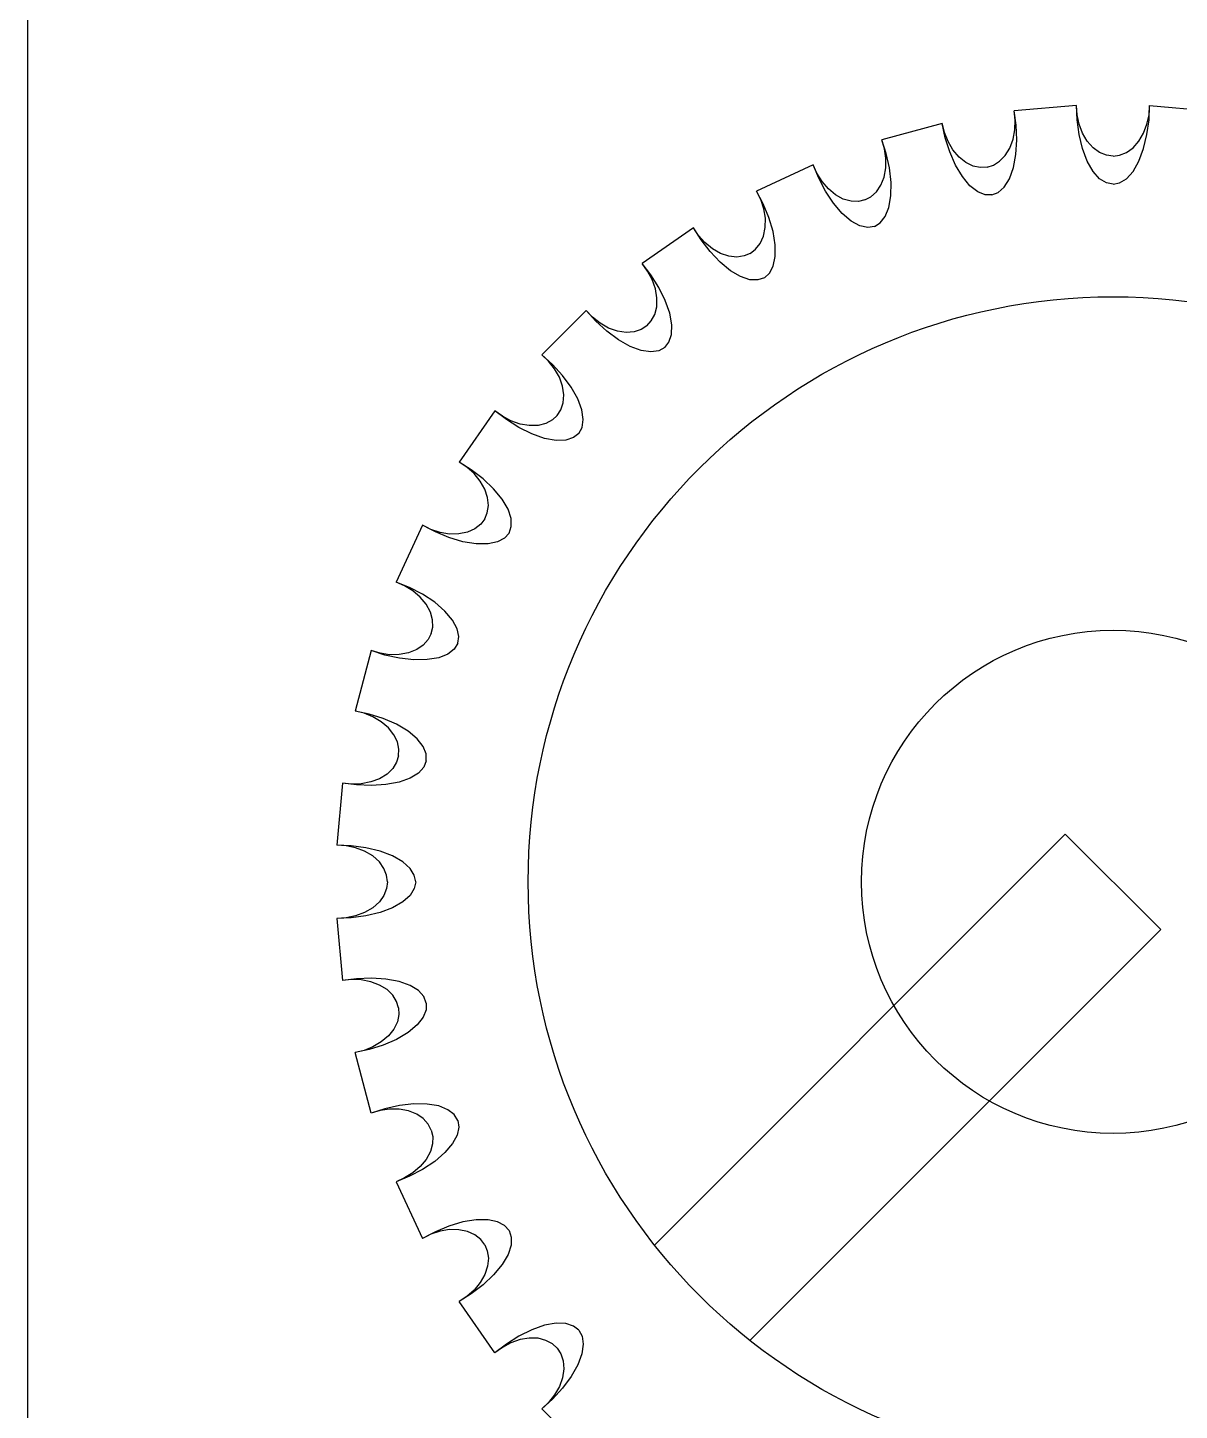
# Model space of a CAD drawing. Extents: x -1423 to 1501, y 0 to 128.
# Drawn here: x 0 to 10.24, y 82.3 to 94.59 of the extents above; entities that cross this region are included whole.
import ezdxf

# ---------------------------------------------------------------- set-up
doc = ezdxf.new("R2010")
doc.units = 0
doc.layers.add('DXF_662_VCA_PANEL_1_0_MOD1', color=7, linetype='CONTINUOUS')
doc.layers.add('LAYER1', color=7, linetype='CONTINUOUS')

msp = doc.modelspace()

# ---------------------------------------------------------------- linework, layer by layer
at = {"layer": 'DXF_662_VCA_PANEL_1_0_MOD1', "color": 18}
msp.add_line((0, 128.5), (0, 0), dxfattribs=at)
at = {"layer": 'LAYER1', "color": 18}
for p, q in [((9.325, 93.9), (8.772, 93.852)), ((9.325, 93.9), (8.772, 93.852)), ((9.325, 93.9), (8.772, 93.852)), ((9.325, 93.9), (8.772, 93.852)), ((9.975, 93.9), (10.528, 93.852)), ((9.975, 93.9), (10.528, 93.852)), ((9.975, 93.9), (10.528, 93.852)), ((9.975, 93.9), (10.528, 93.852)), ((8.132, 93.739), (7.595, 93.595)), ((8.132, 93.739), (7.595, 93.595)), ((8.132, 93.739), (7.595, 93.595)), ((8.132, 93.739), (7.595, 93.595)), ((6.985, 93.373), (6.481, 93.138)), ((6.985, 93.373), (6.481, 93.138)), ((6.985, 93.373), (6.481, 93.138)), ((6.985, 93.373), (6.481, 93.138)), ((5.919, 92.813), (5.464, 92.495)), ((5.919, 92.813), (5.464, 92.495)), ((5.919, 92.813), (5.464, 92.495)), ((5.919, 92.813), (5.464, 92.495)), ((4.966, 92.077), (4.573, 91.684)), ((4.966, 92.077), (4.573, 91.684)), ((4.966, 92.077), (4.573, 91.684)), ((4.966, 92.077), (4.573, 91.684)), ((4.155, 91.186), (3.837, 90.731)), ((4.155, 91.186), (3.837, 90.731)), ((4.155, 91.186), (3.837, 90.731)), ((4.155, 91.186), (3.837, 90.731)), ((3.512, 90.169), (3.277, 89.665)), ((3.512, 90.169), (3.277, 89.665)), ((3.512, 90.169), (3.277, 89.665)), ((3.512, 90.169), (3.277, 89.665)), ((3.055, 89.055), (2.911, 88.518)), ((3.055, 89.055), (2.911, 88.518)), ((3.055, 89.055), (2.911, 88.518)), ((3.055, 89.055), (2.911, 88.518)), ((2.798, 87.878), (2.75, 87.325)), ((2.798, 87.878), (2.75, 87.325)), ((2.798, 87.878), (2.75, 87.325)), ((2.798, 87.878), (2.75, 87.325)), ((9.226, 87.424), (5.573, 83.772)), ((9.226, 87.424), (5.573, 83.772)), ((9.226, 87.424), (10.074, 86.576)), ((9.226, 87.424), (10.074, 86.576)), ((2.75, 86.675), (2.798, 86.122)), ((2.75, 86.675), (2.798, 86.122)), ((2.75, 86.675), (2.798, 86.122)), ((2.75, 86.675), (2.798, 86.122)), ((10.074, 86.576), (6.422, 82.923)), ((10.074, 86.576), (6.422, 82.923)), ((3.055, 84.945), (2.911, 85.482)), ((3.055, 84.945), (2.911, 85.482)), ((3.055, 84.945), (2.911, 85.482)), ((3.055, 84.945), (2.911, 85.482)), ((3.277, 84.335), (3.512, 83.831)), ((3.277, 84.335), (3.512, 83.831)), ((3.277, 84.335), (3.512, 83.831)), ((3.277, 84.335), (3.512, 83.831)), ((4.155, 82.814), (3.837, 83.269)), ((4.155, 82.814), (3.837, 83.269)), ((4.155, 82.814), (3.837, 83.269)), ((4.155, 82.814), (3.837, 83.269)), ((4.966, 81.923), (4.573, 82.316)), ((4.966, 81.923), (4.573, 82.316)), ((4.966, 81.923), (4.573, 82.316)), ((4.966, 81.923), (4.573, 82.316))]:
    msp.add_line(p, q, dxfattribs=at)
for points in [[(9.65, 93.2, 0), (9.591, 93.212, 0), (9.53, 93.249, 0), (9.472, 93.314, 0), (9.42, 93.405, 0), (9.378, 93.517, 0), (9.348, 93.642, 0), (9.33, 93.773, 0), (9.325, 93.9, 0)], [(9.65, 93.45, 0), (9.591, 93.458, 0), (9.53, 93.482, 0), (9.472, 93.523, 0), (9.42, 93.582, 0), (9.378, 93.654, 0), (9.348, 93.734, 0), (9.33, 93.818, 0), (9.325, 93.9, 0)], [(9.65, 93.2, 0), (9.591, 93.212, 0), (9.53, 93.249, 0), (9.472, 93.314, 0), (9.42, 93.405, 0), (9.378, 93.517, 0), (9.348, 93.642, 0), (9.33, 93.773, 0), (9.325, 93.9, 0)], [(9.65, 93.45, 0), (9.591, 93.458, 0), (9.53, 93.482, 0), (9.472, 93.523, 0), (9.42, 93.582, 0), (9.378, 93.654, 0), (9.348, 93.734, 0), (9.33, 93.818, 0), (9.325, 93.9, 0)], [(9.65, 93.2, 0), (9.591, 93.212, 0), (9.53, 93.249, 0), (9.472, 93.314, 0), (9.42, 93.405, 0), (9.378, 93.517, 0), (9.348, 93.642, 0), (9.33, 93.773, 0), (9.325, 93.9, 0)], [(9.65, 93.45, 0), (9.591, 93.458, 0), (9.53, 93.482, 0), (9.472, 93.523, 0), (9.42, 93.582, 0), (9.378, 93.654, 0), (9.348, 93.734, 0), (9.33, 93.818, 0), (9.325, 93.9, 0)], [(9.65, 93.2, 0), (9.591, 93.212, 0), (9.53, 93.249, 0), (9.472, 93.314, 0), (9.42, 93.405, 0), (9.378, 93.517, 0), (9.348, 93.642, 0), (9.33, 93.773, 0), (9.325, 93.9, 0)], [(9.65, 93.45, 0), (9.591, 93.458, 0), (9.53, 93.482, 0), (9.472, 93.523, 0), (9.42, 93.582, 0), (9.378, 93.654, 0), (9.348, 93.734, 0), (9.33, 93.818, 0), (9.325, 93.9, 0)], [(9.65, 93.2, 0), (9.709, 93.212, 0), (9.77, 93.249, 0), (9.828, 93.314, 0), (9.88, 93.405, 0), (9.922, 93.517, 0), (9.952, 93.642, 0), (9.97, 93.773, 0), (9.975, 93.9, 0)], [(9.65, 93.45, 0), (9.709, 93.458, 0), (9.77, 93.482, 0), (9.828, 93.523, 0), (9.88, 93.582, 0), (9.922, 93.654, 0), (9.952, 93.734, 0), (9.97, 93.818, 0), (9.975, 93.9, 0)], [(9.65, 93.2, 0), (9.709, 93.212, 0), (9.77, 93.249, 0), (9.828, 93.314, 0), (9.88, 93.405, 0), (9.922, 93.517, 0), (9.952, 93.642, 0), (9.97, 93.773, 0), (9.975, 93.9, 0)], [(9.65, 93.45, 0), (9.709, 93.458, 0), (9.77, 93.482, 0), (9.828, 93.523, 0), (9.88, 93.582, 0), (9.922, 93.654, 0), (9.952, 93.734, 0), (9.97, 93.818, 0), (9.975, 93.9, 0)], [(9.65, 93.2, 0), (9.709, 93.212, 0), (9.77, 93.249, 0), (9.828, 93.314, 0), (9.88, 93.405, 0), (9.922, 93.517, 0), (9.952, 93.642, 0), (9.97, 93.773, 0), (9.975, 93.9, 0)], [(9.65, 93.45, 0), (9.709, 93.458, 0), (9.77, 93.482, 0), (9.828, 93.523, 0), (9.88, 93.582, 0), (9.922, 93.654, 0), (9.952, 93.734, 0), (9.97, 93.818, 0), (9.975, 93.9, 0)], [(9.65, 93.2, 0), (9.709, 93.212, 0), (9.77, 93.249, 0), (9.828, 93.314, 0), (9.88, 93.405, 0), (9.922, 93.517, 0), (9.952, 93.642, 0), (9.97, 93.773, 0), (9.975, 93.9, 0)], [(9.65, 93.45, 0), (9.709, 93.458, 0), (9.77, 93.482, 0), (9.828, 93.523, 0), (9.88, 93.582, 0), (9.922, 93.654, 0), (9.952, 93.734, 0), (9.97, 93.818, 0), (9.975, 93.9, 0)], [(8.53, 93.352, 0), (8.587, 93.37, 0), (8.642, 93.404, 0), (8.692, 93.455, 0), (8.733, 93.522, 0), (8.762, 93.6, 0), (8.778, 93.685, 0), (8.781, 93.77, 0), (8.772, 93.852, 0)], [(8.53, 93.352, 0), (8.587, 93.37, 0), (8.642, 93.404, 0), (8.692, 93.455, 0), (8.733, 93.522, 0), (8.762, 93.6, 0), (8.778, 93.685, 0), (8.781, 93.77, 0), (8.772, 93.852, 0)], [(8.53, 93.352, 0), (8.587, 93.37, 0), (8.642, 93.404, 0), (8.692, 93.455, 0), (8.733, 93.522, 0), (8.762, 93.6, 0), (8.778, 93.685, 0), (8.781, 93.77, 0), (8.772, 93.852, 0)], [(8.53, 93.352, 0), (8.587, 93.37, 0), (8.642, 93.404, 0), (8.692, 93.455, 0), (8.733, 93.522, 0), (8.762, 93.6, 0), (8.778, 93.685, 0), (8.781, 93.77, 0), (8.772, 93.852, 0)], [(8.573, 93.106, 0), (8.63, 93.128, 0), (8.683, 93.175, 0), (8.729, 93.249, 0), (8.764, 93.348, 0), (8.786, 93.465, 0), (8.794, 93.594, 0), (8.789, 93.725, 0), (8.772, 93.852, 0)], [(8.573, 93.106, 0), (8.63, 93.128, 0), (8.683, 93.175, 0), (8.729, 93.249, 0), (8.764, 93.348, 0), (8.786, 93.465, 0), (8.794, 93.594, 0), (8.789, 93.725, 0), (8.772, 93.852, 0)], [(8.573, 93.106, 0), (8.63, 93.128, 0), (8.683, 93.175, 0), (8.729, 93.249, 0), (8.764, 93.348, 0), (8.786, 93.465, 0), (8.794, 93.594, 0), (8.789, 93.725, 0), (8.772, 93.852, 0)], [(8.573, 93.106, 0), (8.63, 93.128, 0), (8.683, 93.175, 0), (8.729, 93.249, 0), (8.764, 93.348, 0), (8.786, 93.465, 0), (8.794, 93.594, 0), (8.789, 93.725, 0), (8.772, 93.852, 0)], [(8.573, 93.106, 0), (8.513, 93.107, 0), (8.447, 93.133, 0), (8.378, 93.187, 0), (8.311, 93.268, 0), (8.25, 93.371, 0), (8.199, 93.489, 0), (8.159, 93.614, 0), (8.132, 93.739, 0)], [(8.53, 93.352, 0), (8.47, 93.349, 0), (8.407, 93.362, 0), (8.342, 93.393, 0), (8.281, 93.442, 0), (8.227, 93.506, 0), (8.183, 93.58, 0), (8.151, 93.659, 0), (8.132, 93.739, 0)], [(8.573, 93.106, 0), (8.513, 93.107, 0), (8.447, 93.133, 0), (8.378, 93.187, 0), (8.311, 93.268, 0), (8.25, 93.371, 0), (8.199, 93.489, 0), (8.159, 93.614, 0), (8.132, 93.739, 0)], [(8.53, 93.352, 0), (8.47, 93.349, 0), (8.407, 93.362, 0), (8.342, 93.393, 0), (8.281, 93.442, 0), (8.227, 93.506, 0), (8.183, 93.58, 0), (8.151, 93.659, 0), (8.132, 93.739, 0)], [(8.573, 93.106, 0), (8.513, 93.107, 0), (8.447, 93.133, 0), (8.378, 93.187, 0), (8.311, 93.268, 0), (8.25, 93.371, 0), (8.199, 93.489, 0), (8.159, 93.614, 0), (8.132, 93.739, 0)], [(8.53, 93.352, 0), (8.47, 93.349, 0), (8.407, 93.362, 0), (8.342, 93.393, 0), (8.281, 93.442, 0), (8.227, 93.506, 0), (8.183, 93.58, 0), (8.151, 93.659, 0), (8.132, 93.739, 0)], [(8.573, 93.106, 0), (8.513, 93.107, 0), (8.447, 93.133, 0), (8.378, 93.187, 0), (8.311, 93.268, 0), (8.25, 93.371, 0), (8.199, 93.489, 0), (8.159, 93.614, 0), (8.132, 93.739, 0)], [(8.53, 93.352, 0), (8.47, 93.349, 0), (8.407, 93.362, 0), (8.342, 93.393, 0), (8.281, 93.442, 0), (8.227, 93.506, 0), (8.183, 93.58, 0), (8.151, 93.659, 0), (8.132, 93.739, 0)], [(7.444, 93.061, 0), (7.497, 93.088, 0), (7.546, 93.132, 0), (7.586, 93.191, 0), (7.615, 93.264, 0), (7.63, 93.346, 0), (7.631, 93.432, 0), (7.618, 93.516, 0), (7.595, 93.595, 0)], [(7.444, 93.061, 0), (7.497, 93.088, 0), (7.546, 93.132, 0), (7.586, 93.191, 0), (7.615, 93.264, 0), (7.63, 93.346, 0), (7.631, 93.432, 0), (7.618, 93.516, 0), (7.595, 93.595, 0)], [(7.444, 93.061, 0), (7.497, 93.088, 0), (7.546, 93.132, 0), (7.586, 93.191, 0), (7.615, 93.264, 0), (7.63, 93.346, 0), (7.631, 93.432, 0), (7.618, 93.516, 0), (7.595, 93.595, 0)], [(7.444, 93.061, 0), (7.497, 93.088, 0), (7.546, 93.132, 0), (7.586, 93.191, 0), (7.615, 93.264, 0), (7.63, 93.346, 0), (7.631, 93.432, 0), (7.618, 93.516, 0), (7.595, 93.595, 0)], [(7.529, 92.826, 0), (7.581, 92.857, 0), (7.625, 92.913, 0), (7.658, 92.994, 0), (7.675, 93.097, 0), (7.677, 93.217, 0), (7.662, 93.345, 0), (7.634, 93.474, 0), (7.595, 93.595, 0)], [(7.529, 92.826, 0), (7.581, 92.857, 0), (7.625, 92.913, 0), (7.658, 92.994, 0), (7.675, 93.097, 0), (7.677, 93.217, 0), (7.662, 93.345, 0), (7.634, 93.474, 0), (7.595, 93.595, 0)], [(7.529, 92.826, 0), (7.581, 92.857, 0), (7.625, 92.913, 0), (7.658, 92.994, 0), (7.675, 93.097, 0), (7.677, 93.217, 0), (7.662, 93.345, 0), (7.634, 93.474, 0), (7.595, 93.595, 0)], [(7.529, 92.826, 0), (7.581, 92.857, 0), (7.625, 92.913, 0), (7.658, 92.994, 0), (7.675, 93.097, 0), (7.677, 93.217, 0), (7.662, 93.345, 0), (7.634, 93.474, 0), (7.595, 93.595, 0)], [(7.529, 92.826, 0), (7.47, 92.817, 0), (7.4, 92.831, 0), (7.323, 92.873, 0), (7.243, 92.94, 0), (7.165, 93.031, 0), (7.094, 93.139, 0), (7.033, 93.255, 0), (6.985, 93.373, 0)], [(7.444, 93.061, 0), (7.386, 93.048, 0), (7.321, 93.05, 0), (7.252, 93.069, 0), (7.183, 93.106, 0), (7.119, 93.16, 0), (7.063, 93.225, 0), (7.018, 93.298, 0), (6.985, 93.373, 0)], [(7.529, 92.826, 0), (7.47, 92.817, 0), (7.4, 92.831, 0), (7.323, 92.873, 0), (7.243, 92.94, 0), (7.165, 93.031, 0), (7.094, 93.139, 0), (7.033, 93.255, 0), (6.985, 93.373, 0)], [(7.444, 93.061, 0), (7.386, 93.048, 0), (7.321, 93.05, 0), (7.252, 93.069, 0), (7.183, 93.106, 0), (7.119, 93.16, 0), (7.063, 93.225, 0), (7.018, 93.298, 0), (6.985, 93.373, 0)], [(7.529, 92.826, 0), (7.47, 92.817, 0), (7.4, 92.831, 0), (7.323, 92.873, 0), (7.243, 92.94, 0), (7.165, 93.031, 0), (7.094, 93.139, 0), (7.033, 93.255, 0), (6.985, 93.373, 0)], [(7.444, 93.061, 0), (7.386, 93.048, 0), (7.321, 93.05, 0), (7.252, 93.069, 0), (7.183, 93.106, 0), (7.119, 93.16, 0), (7.063, 93.225, 0), (7.018, 93.298, 0), (6.985, 93.373, 0)], [(7.529, 92.826, 0), (7.47, 92.817, 0), (7.4, 92.831, 0), (7.323, 92.873, 0), (7.243, 92.94, 0), (7.165, 93.031, 0), (7.094, 93.139, 0), (7.033, 93.255, 0), (6.985, 93.373, 0)], [(7.444, 93.061, 0), (7.386, 93.048, 0), (7.321, 93.05, 0), (7.252, 93.069, 0), (7.183, 93.106, 0), (7.119, 93.16, 0), (7.063, 93.225, 0), (7.018, 93.298, 0), (6.985, 93.373, 0)], [(6.425, 92.586, 0), (6.472, 92.622, 0), (6.513, 92.673, 0), (6.542, 92.738, 0), (6.558, 92.815, 0), (6.559, 92.898, 0), (6.544, 92.983, 0), (6.518, 93.064, 0), (6.481, 93.138, 0)], [(6.425, 92.586, 0), (6.472, 92.622, 0), (6.513, 92.673, 0), (6.542, 92.738, 0), (6.558, 92.815, 0), (6.559, 92.898, 0), (6.544, 92.983, 0), (6.518, 93.064, 0), (6.481, 93.138, 0)], [(6.425, 92.586, 0), (6.472, 92.622, 0), (6.513, 92.673, 0), (6.542, 92.738, 0), (6.558, 92.815, 0), (6.559, 92.898, 0), (6.544, 92.983, 0), (6.518, 93.064, 0), (6.481, 93.138, 0)], [(6.425, 92.586, 0), (6.472, 92.622, 0), (6.513, 92.673, 0), (6.542, 92.738, 0), (6.558, 92.815, 0), (6.559, 92.898, 0), (6.544, 92.983, 0), (6.518, 93.064, 0), (6.481, 93.138, 0)], [(6.55, 92.369, 0), (6.595, 92.409, 0), (6.629, 92.472, 0), (6.647, 92.557, 0), (6.646, 92.662, 0), (6.627, 92.78, 0), (6.59, 92.904, 0), (6.54, 93.025, 0), (6.481, 93.138, 0)], [(6.55, 92.369, 0), (6.595, 92.409, 0), (6.629, 92.472, 0), (6.647, 92.557, 0), (6.646, 92.662, 0), (6.627, 92.78, 0), (6.59, 92.904, 0), (6.54, 93.025, 0), (6.481, 93.138, 0)], [(6.55, 92.369, 0), (6.595, 92.409, 0), (6.629, 92.472, 0), (6.647, 92.557, 0), (6.646, 92.662, 0), (6.627, 92.78, 0), (6.59, 92.904, 0), (6.54, 93.025, 0), (6.481, 93.138, 0)], [(6.55, 92.369, 0), (6.595, 92.409, 0), (6.629, 92.472, 0), (6.647, 92.557, 0), (6.646, 92.662, 0), (6.627, 92.78, 0), (6.59, 92.904, 0), (6.54, 93.025, 0), (6.481, 93.138, 0)], [(6.55, 92.369, 0), (6.493, 92.35, 0), (6.422, 92.352, 0), (6.339, 92.379, 0), (6.248, 92.432, 0), (6.156, 92.508, 0), (6.067, 92.601, 0), (5.987, 92.706, 0), (5.919, 92.813, 0)], [(6.425, 92.586, 0), (6.37, 92.563, 0), (6.306, 92.553, 0), (6.234, 92.561, 0), (6.16, 92.585, 0), (6.088, 92.626, 0), (6.021, 92.681, 0), (5.964, 92.745, 0), (5.919, 92.813, 0)], [(6.55, 92.369, 0), (6.493, 92.35, 0), (6.422, 92.352, 0), (6.339, 92.379, 0), (6.248, 92.432, 0), (6.156, 92.508, 0), (6.067, 92.601, 0), (5.987, 92.706, 0), (5.919, 92.813, 0)], [(6.425, 92.586, 0), (6.37, 92.563, 0), (6.306, 92.553, 0), (6.234, 92.561, 0), (6.16, 92.585, 0), (6.088, 92.626, 0), (6.021, 92.681, 0), (5.964, 92.745, 0), (5.919, 92.813, 0)], [(6.55, 92.369, 0), (6.493, 92.35, 0), (6.422, 92.352, 0), (6.339, 92.379, 0), (6.248, 92.432, 0), (6.156, 92.508, 0), (6.067, 92.601, 0), (5.987, 92.706, 0), (5.919, 92.813, 0)], [(6.425, 92.586, 0), (6.37, 92.563, 0), (6.306, 92.553, 0), (6.234, 92.561, 0), (6.16, 92.585, 0), (6.088, 92.626, 0), (6.021, 92.681, 0), (5.964, 92.745, 0), (5.919, 92.813, 0)], [(6.55, 92.369, 0), (6.493, 92.35, 0), (6.422, 92.352, 0), (6.339, 92.379, 0), (6.248, 92.432, 0), (6.156, 92.508, 0), (6.067, 92.601, 0), (5.987, 92.706, 0), (5.919, 92.813, 0)], [(6.425, 92.586, 0), (6.37, 92.563, 0), (6.306, 92.553, 0), (6.234, 92.561, 0), (6.16, 92.585, 0), (6.088, 92.626, 0), (6.021, 92.681, 0), (5.964, 92.745, 0), (5.919, 92.813, 0)], [(5.665, 91.749, 0), (5.702, 91.796, 0), (5.725, 91.864, 0), (5.728, 91.951, 0), (5.709, 92.054, 0), (5.669, 92.167, 0), (5.612, 92.283, 0), (5.541, 92.394, 0), (5.464, 92.495, 0)], [(5.504, 91.941, 0), (5.544, 91.985, 0), (5.575, 92.042, 0), (5.593, 92.111, 0), (5.595, 92.19, 0), (5.581, 92.272, 0), (5.553, 92.353, 0), (5.512, 92.428, 0), (5.464, 92.495, 0)], [(5.665, 91.749, 0), (5.702, 91.796, 0), (5.725, 91.864, 0), (5.728, 91.951, 0), (5.709, 92.054, 0), (5.669, 92.167, 0), (5.612, 92.283, 0), (5.541, 92.394, 0), (5.464, 92.495, 0)], [(5.504, 91.941, 0), (5.544, 91.985, 0), (5.575, 92.042, 0), (5.593, 92.111, 0), (5.595, 92.19, 0), (5.581, 92.272, 0), (5.553, 92.353, 0), (5.512, 92.428, 0), (5.464, 92.495, 0)], [(5.665, 91.749, 0), (5.702, 91.796, 0), (5.725, 91.864, 0), (5.728, 91.951, 0), (5.709, 92.054, 0), (5.669, 92.167, 0), (5.612, 92.283, 0), (5.541, 92.394, 0), (5.464, 92.495, 0)], [(5.504, 91.941, 0), (5.544, 91.985, 0), (5.575, 92.042, 0), (5.593, 92.111, 0), (5.595, 92.19, 0), (5.581, 92.272, 0), (5.553, 92.353, 0), (5.512, 92.428, 0), (5.464, 92.495, 0)], [(5.665, 91.749, 0), (5.702, 91.796, 0), (5.725, 91.864, 0), (5.728, 91.951, 0), (5.709, 92.054, 0), (5.669, 92.167, 0), (5.612, 92.283, 0), (5.541, 92.394, 0), (5.464, 92.495, 0)], [(5.504, 91.941, 0), (5.544, 91.985, 0), (5.575, 92.042, 0), (5.593, 92.111, 0), (5.595, 92.19, 0), (5.581, 92.272, 0), (5.553, 92.353, 0), (5.512, 92.428, 0), (5.464, 92.495, 0)], [(5.665, 91.749, 0), (5.612, 91.72, 0), (5.542, 91.71, 0), (5.455, 91.723, 0), (5.357, 91.759, 0), (5.253, 91.818, 0), (5.149, 91.894, 0), (5.052, 91.983, 0), (4.966, 92.077, 0)], [(5.504, 91.941, 0), (5.454, 91.909, 0), (5.392, 91.888, 0), (5.321, 91.883, 0), (5.243, 91.894, 0), (5.165, 91.922, 0), (5.09, 91.965, 0), (5.023, 92.018, 0), (4.966, 92.077, 0)], [(5.665, 91.749, 0), (5.612, 91.72, 0), (5.542, 91.71, 0), (5.455, 91.723, 0), (5.357, 91.759, 0), (5.253, 91.818, 0), (5.149, 91.894, 0), (5.052, 91.983, 0), (4.966, 92.077, 0)], [(5.504, 91.941, 0), (5.454, 91.909, 0), (5.392, 91.888, 0), (5.321, 91.883, 0), (5.243, 91.894, 0), (5.165, 91.922, 0), (5.09, 91.965, 0), (5.023, 92.018, 0), (4.966, 92.077, 0)], [(5.665, 91.749, 0), (5.612, 91.72, 0), (5.542, 91.71, 0), (5.455, 91.723, 0), (5.357, 91.759, 0), (5.253, 91.818, 0), (5.149, 91.894, 0), (5.052, 91.983, 0), (4.966, 92.077, 0)], [(5.504, 91.941, 0), (5.454, 91.909, 0), (5.392, 91.888, 0), (5.321, 91.883, 0), (5.243, 91.894, 0), (5.165, 91.922, 0), (5.09, 91.965, 0), (5.023, 92.018, 0), (4.966, 92.077, 0)], [(5.665, 91.749, 0), (5.612, 91.72, 0), (5.542, 91.71, 0), (5.455, 91.723, 0), (5.357, 91.759, 0), (5.253, 91.818, 0), (5.149, 91.894, 0), (5.052, 91.983, 0), (4.966, 92.077, 0)], [(5.504, 91.941, 0), (5.454, 91.909, 0), (5.392, 91.888, 0), (5.321, 91.883, 0), (5.243, 91.894, 0), (5.165, 91.922, 0), (5.09, 91.965, 0), (5.023, 92.018, 0), (4.966, 92.077, 0)], [(4.901, 90.985, 0), (4.93, 91.038, 0), (4.94, 91.108, 0), (4.927, 91.195, 0), (4.891, 91.293, 0), (4.832, 91.397, 0), (4.756, 91.501, 0), (4.667, 91.598, 0), (4.573, 91.684, 0)], [(4.709, 91.146, 0), (4.741, 91.196, 0), (4.762, 91.258, 0), (4.767, 91.329, 0), (4.756, 91.407, 0), (4.728, 91.485, 0), (4.685, 91.56, 0), (4.632, 91.627, 0), (4.573, 91.684, 0)], [(4.901, 90.985, 0), (4.93, 91.038, 0), (4.94, 91.108, 0), (4.927, 91.195, 0), (4.891, 91.293, 0), (4.832, 91.397, 0), (4.756, 91.501, 0), (4.667, 91.598, 0), (4.573, 91.684, 0)], [(4.709, 91.146, 0), (4.741, 91.196, 0), (4.762, 91.258, 0), (4.767, 91.329, 0), (4.756, 91.407, 0), (4.728, 91.485, 0), (4.685, 91.56, 0), (4.632, 91.627, 0), (4.573, 91.684, 0)], [(4.901, 90.985, 0), (4.93, 91.038, 0), (4.94, 91.108, 0), (4.927, 91.195, 0), (4.891, 91.293, 0), (4.832, 91.397, 0), (4.756, 91.501, 0), (4.667, 91.598, 0), (4.573, 91.684, 0)], [(4.709, 91.146, 0), (4.741, 91.196, 0), (4.762, 91.258, 0), (4.767, 91.329, 0), (4.756, 91.407, 0), (4.728, 91.485, 0), (4.685, 91.56, 0), (4.632, 91.627, 0), (4.573, 91.684, 0)], [(4.901, 90.985, 0), (4.93, 91.038, 0), (4.94, 91.108, 0), (4.927, 91.195, 0), (4.891, 91.293, 0), (4.832, 91.397, 0), (4.756, 91.501, 0), (4.667, 91.598, 0), (4.573, 91.684, 0)], [(4.709, 91.146, 0), (4.741, 91.196, 0), (4.762, 91.258, 0), (4.767, 91.329, 0), (4.756, 91.407, 0), (4.728, 91.485, 0), (4.685, 91.56, 0), (4.632, 91.627, 0), (4.573, 91.684, 0)], [(4.901, 90.985, 0), (4.854, 90.948, 0), (4.786, 90.925, 0), (4.699, 90.922, 0), (4.596, 90.941, 0), (4.483, 90.981, 0), (4.367, 91.038, 0), (4.256, 91.109, 0), (4.155, 91.186, 0)], [(4.709, 91.146, 0), (4.665, 91.106, 0), (4.608, 91.075, 0), (4.539, 91.057, 0), (4.46, 91.055, 0), (4.378, 91.069, 0), (4.297, 91.097, 0), (4.222, 91.138, 0), (4.155, 91.186, 0)], [(4.901, 90.985, 0), (4.854, 90.948, 0), (4.786, 90.925, 0), (4.699, 90.922, 0), (4.596, 90.941, 0), (4.483, 90.981, 0), (4.367, 91.038, 0), (4.256, 91.109, 0), (4.155, 91.186, 0)], [(4.709, 91.146, 0), (4.665, 91.106, 0), (4.608, 91.075, 0), (4.539, 91.057, 0), (4.46, 91.055, 0), (4.378, 91.069, 0), (4.297, 91.097, 0), (4.222, 91.138, 0), (4.155, 91.186, 0)], [(4.901, 90.985, 0), (4.854, 90.948, 0), (4.786, 90.925, 0), (4.699, 90.922, 0), (4.596, 90.941, 0), (4.483, 90.981, 0), (4.367, 91.038, 0), (4.256, 91.109, 0), (4.155, 91.186, 0)], [(4.709, 91.146, 0), (4.665, 91.106, 0), (4.608, 91.075, 0), (4.539, 91.057, 0), (4.46, 91.055, 0), (4.378, 91.069, 0), (4.297, 91.097, 0), (4.222, 91.138, 0), (4.155, 91.186, 0)], [(4.901, 90.985, 0), (4.854, 90.948, 0), (4.786, 90.925, 0), (4.699, 90.922, 0), (4.596, 90.941, 0), (4.483, 90.981, 0), (4.367, 91.038, 0), (4.256, 91.109, 0), (4.155, 91.186, 0)], [(4.709, 91.146, 0), (4.665, 91.106, 0), (4.608, 91.075, 0), (4.539, 91.057, 0), (4.46, 91.055, 0), (4.378, 91.069, 0), (4.297, 91.097, 0), (4.222, 91.138, 0), (4.155, 91.186, 0)], [(4.281, 90.1, 0), (4.3, 90.157, 0), (4.298, 90.228, 0), (4.271, 90.311, 0), (4.218, 90.402, 0), (4.142, 90.494, 0), (4.049, 90.583, 0), (3.944, 90.663, 0), (3.837, 90.731, 0)], [(4.064, 90.225, 0), (4.087, 90.28, 0), (4.097, 90.344, 0), (4.089, 90.416, 0), (4.065, 90.49, 0), (4.024, 90.562, 0), (3.969, 90.629, 0), (3.905, 90.686, 0), (3.837, 90.731, 0)], [(4.281, 90.1, 0), (4.3, 90.157, 0), (4.298, 90.228, 0), (4.271, 90.311, 0), (4.218, 90.402, 0), (4.142, 90.494, 0), (4.049, 90.583, 0), (3.944, 90.663, 0), (3.837, 90.731, 0)], [(4.064, 90.225, 0), (4.087, 90.28, 0), (4.097, 90.344, 0), (4.089, 90.416, 0), (4.065, 90.49, 0), (4.024, 90.562, 0), (3.969, 90.629, 0), (3.905, 90.686, 0), (3.837, 90.731, 0)], [(4.281, 90.1, 0), (4.3, 90.157, 0), (4.298, 90.228, 0), (4.271, 90.311, 0), (4.218, 90.402, 0), (4.142, 90.494, 0), (4.049, 90.583, 0), (3.944, 90.663, 0), (3.837, 90.731, 0)], [(4.064, 90.225, 0), (4.087, 90.28, 0), (4.097, 90.344, 0), (4.089, 90.416, 0), (4.065, 90.49, 0), (4.024, 90.562, 0), (3.969, 90.629, 0), (3.905, 90.686, 0), (3.837, 90.731, 0)], [(4.281, 90.1, 0), (4.3, 90.157, 0), (4.298, 90.228, 0), (4.271, 90.311, 0), (4.218, 90.402, 0), (4.142, 90.494, 0), (4.049, 90.583, 0), (3.944, 90.663, 0), (3.837, 90.731, 0)], [(4.064, 90.225, 0), (4.087, 90.28, 0), (4.097, 90.344, 0), (4.089, 90.416, 0), (4.065, 90.49, 0), (4.024, 90.562, 0), (3.969, 90.629, 0), (3.905, 90.686, 0), (3.837, 90.731, 0)], [(4.064, 90.225, 0), (4.028, 90.178, 0), (3.977, 90.137, 0), (3.912, 90.108, 0), (3.835, 90.092, 0), (3.752, 90.091, 0), (3.667, 90.106, 0), (3.586, 90.132, 0), (3.512, 90.169, 0)], [(4.064, 90.225, 0), (4.028, 90.178, 0), (3.977, 90.137, 0), (3.912, 90.108, 0), (3.835, 90.092, 0), (3.752, 90.091, 0), (3.667, 90.106, 0), (3.586, 90.132, 0), (3.512, 90.169, 0)], [(4.064, 90.225, 0), (4.028, 90.178, 0), (3.977, 90.137, 0), (3.912, 90.108, 0), (3.835, 90.092, 0), (3.752, 90.091, 0), (3.667, 90.106, 0), (3.586, 90.132, 0), (3.512, 90.169, 0)], [(4.064, 90.225, 0), (4.028, 90.178, 0), (3.977, 90.137, 0), (3.912, 90.108, 0), (3.835, 90.092, 0), (3.752, 90.091, 0), (3.667, 90.106, 0), (3.586, 90.132, 0), (3.512, 90.169, 0)], [(4.281, 90.1, 0), (4.241, 90.055, 0), (4.178, 90.021, 0), (4.093, 90.003, 0), (3.988, 90.004, 0), (3.87, 90.023, 0), (3.746, 90.06, 0), (3.625, 90.11, 0), (3.512, 90.169, 0)], [(4.281, 90.1, 0), (4.241, 90.055, 0), (4.178, 90.021, 0), (4.093, 90.003, 0), (3.988, 90.004, 0), (3.87, 90.023, 0), (3.746, 90.06, 0), (3.625, 90.11, 0), (3.512, 90.169, 0)], [(4.281, 90.1, 0), (4.241, 90.055, 0), (4.178, 90.021, 0), (4.093, 90.003, 0), (3.988, 90.004, 0), (3.87, 90.023, 0), (3.746, 90.06, 0), (3.625, 90.11, 0), (3.512, 90.169, 0)], [(4.281, 90.1, 0), (4.241, 90.055, 0), (4.178, 90.021, 0), (4.093, 90.003, 0), (3.988, 90.004, 0), (3.87, 90.023, 0), (3.746, 90.06, 0), (3.625, 90.11, 0), (3.512, 90.169, 0)], [(3.824, 89.121, 0), (3.833, 89.18, 0), (3.819, 89.25, 0), (3.777, 89.327, 0), (3.71, 89.407, 0), (3.619, 89.485, 0), (3.511, 89.556, 0), (3.395, 89.617, 0), (3.277, 89.665, 0)], [(3.589, 89.206, 0), (3.602, 89.264, 0), (3.6, 89.329, 0), (3.581, 89.398, 0), (3.544, 89.467, 0), (3.49, 89.531, 0), (3.425, 89.587, 0), (3.352, 89.632, 0), (3.277, 89.665, 0)], [(3.824, 89.121, 0), (3.833, 89.18, 0), (3.819, 89.25, 0), (3.777, 89.327, 0), (3.71, 89.407, 0), (3.619, 89.485, 0), (3.511, 89.556, 0), (3.395, 89.617, 0), (3.277, 89.665, 0)], [(3.589, 89.206, 0), (3.602, 89.264, 0), (3.6, 89.329, 0), (3.581, 89.398, 0), (3.544, 89.467, 0), (3.49, 89.531, 0), (3.425, 89.587, 0), (3.352, 89.632, 0), (3.277, 89.665, 0)], [(3.824, 89.121, 0), (3.833, 89.18, 0), (3.819, 89.25, 0), (3.777, 89.327, 0), (3.71, 89.407, 0), (3.619, 89.485, 0), (3.511, 89.556, 0), (3.395, 89.617, 0), (3.277, 89.665, 0)], [(3.589, 89.206, 0), (3.602, 89.264, 0), (3.6, 89.329, 0), (3.581, 89.398, 0), (3.544, 89.467, 0), (3.49, 89.531, 0), (3.425, 89.587, 0), (3.352, 89.632, 0), (3.277, 89.665, 0)], [(3.824, 89.121, 0), (3.833, 89.18, 0), (3.819, 89.25, 0), (3.777, 89.327, 0), (3.71, 89.407, 0), (3.619, 89.485, 0), (3.511, 89.556, 0), (3.395, 89.617, 0), (3.277, 89.665, 0)], [(3.589, 89.206, 0), (3.602, 89.264, 0), (3.6, 89.329, 0), (3.581, 89.398, 0), (3.544, 89.467, 0), (3.49, 89.531, 0), (3.425, 89.587, 0), (3.352, 89.632, 0), (3.277, 89.665, 0)], [(3.589, 89.206, 0), (3.562, 89.153, 0), (3.518, 89.104, 0), (3.459, 89.064, 0), (3.386, 89.035, 0), (3.304, 89.02, 0), (3.218, 89.019, 0), (3.134, 89.032, 0), (3.055, 89.055, 0)], [(3.589, 89.206, 0), (3.562, 89.153, 0), (3.518, 89.104, 0), (3.459, 89.064, 0), (3.386, 89.035, 0), (3.304, 89.02, 0), (3.218, 89.019, 0), (3.134, 89.032, 0), (3.055, 89.055, 0)], [(3.589, 89.206, 0), (3.562, 89.153, 0), (3.518, 89.104, 0), (3.459, 89.064, 0), (3.386, 89.035, 0), (3.304, 89.02, 0), (3.218, 89.019, 0), (3.134, 89.032, 0), (3.055, 89.055, 0)], [(3.589, 89.206, 0), (3.562, 89.153, 0), (3.518, 89.104, 0), (3.459, 89.064, 0), (3.386, 89.035, 0), (3.304, 89.02, 0), (3.218, 89.019, 0), (3.134, 89.032, 0), (3.055, 89.055, 0)], [(3.824, 89.121, 0), (3.793, 89.069, 0), (3.737, 89.025, 0), (3.656, 88.992, 0), (3.553, 88.975, 0), (3.433, 88.973, 0), (3.305, 88.988, 0), (3.176, 89.016, 0), (3.055, 89.055, 0)], [(3.824, 89.121, 0), (3.793, 89.069, 0), (3.737, 89.025, 0), (3.656, 88.992, 0), (3.553, 88.975, 0), (3.433, 88.973, 0), (3.305, 88.988, 0), (3.176, 89.016, 0), (3.055, 89.055, 0)], [(3.824, 89.121, 0), (3.793, 89.069, 0), (3.737, 89.025, 0), (3.656, 88.992, 0), (3.553, 88.975, 0), (3.433, 88.973, 0), (3.305, 88.988, 0), (3.176, 89.016, 0), (3.055, 89.055, 0)], [(3.824, 89.121, 0), (3.793, 89.069, 0), (3.737, 89.025, 0), (3.656, 88.992, 0), (3.553, 88.975, 0), (3.433, 88.973, 0), (3.305, 88.988, 0), (3.176, 89.016, 0), (3.055, 89.055, 0)], [(3.544, 88.077, 0), (3.543, 88.137, 0), (3.517, 88.203, 0), (3.463, 88.272, 0), (3.382, 88.339, 0), (3.279, 88.4, 0), (3.161, 88.451, 0), (3.036, 88.491, 0), (2.911, 88.518, 0)], [(3.298, 88.12, 0), (3.301, 88.18, 0), (3.288, 88.243, 0), (3.257, 88.308, 0), (3.208, 88.369, 0), (3.144, 88.423, 0), (3.07, 88.467, 0), (2.991, 88.499, 0), (2.911, 88.518, 0)], [(3.544, 88.077, 0), (3.543, 88.137, 0), (3.517, 88.203, 0), (3.463, 88.272, 0), (3.382, 88.339, 0), (3.279, 88.4, 0), (3.161, 88.451, 0), (3.036, 88.491, 0), (2.911, 88.518, 0)], [(3.298, 88.12, 0), (3.301, 88.18, 0), (3.288, 88.243, 0), (3.257, 88.308, 0), (3.208, 88.369, 0), (3.144, 88.423, 0), (3.07, 88.467, 0), (2.991, 88.499, 0), (2.911, 88.518, 0)], [(3.544, 88.077, 0), (3.543, 88.137, 0), (3.517, 88.203, 0), (3.463, 88.272, 0), (3.382, 88.339, 0), (3.279, 88.4, 0), (3.161, 88.451, 0), (3.036, 88.491, 0), (2.911, 88.518, 0)], [(3.298, 88.12, 0), (3.301, 88.18, 0), (3.288, 88.243, 0), (3.257, 88.308, 0), (3.208, 88.369, 0), (3.144, 88.423, 0), (3.07, 88.467, 0), (2.991, 88.499, 0), (2.911, 88.518, 0)], [(3.544, 88.077, 0), (3.543, 88.137, 0), (3.517, 88.203, 0), (3.463, 88.272, 0), (3.382, 88.339, 0), (3.279, 88.4, 0), (3.161, 88.451, 0), (3.036, 88.491, 0), (2.911, 88.518, 0)], [(3.298, 88.12, 0), (3.301, 88.18, 0), (3.288, 88.243, 0), (3.257, 88.308, 0), (3.208, 88.369, 0), (3.144, 88.423, 0), (3.07, 88.467, 0), (2.991, 88.499, 0), (2.911, 88.518, 0)], [(3.298, 88.12, 0), (3.28, 88.063, 0), (3.246, 88.008, 0), (3.195, 87.958, 0), (3.128, 87.917, 0), (3.05, 87.888, 0), (2.965, 87.872, 0), (2.88, 87.869, 0), (2.798, 87.878, 0)], [(3.298, 88.12, 0), (3.28, 88.063, 0), (3.246, 88.008, 0), (3.195, 87.958, 0), (3.128, 87.917, 0), (3.05, 87.888, 0), (2.965, 87.872, 0), (2.88, 87.869, 0), (2.798, 87.878, 0)], [(3.298, 88.12, 0), (3.28, 88.063, 0), (3.246, 88.008, 0), (3.195, 87.958, 0), (3.128, 87.917, 0), (3.05, 87.888, 0), (2.965, 87.872, 0), (2.88, 87.869, 0), (2.798, 87.878, 0)], [(3.298, 88.12, 0), (3.28, 88.063, 0), (3.246, 88.008, 0), (3.195, 87.958, 0), (3.128, 87.917, 0), (3.05, 87.888, 0), (2.965, 87.872, 0), (2.88, 87.869, 0), (2.798, 87.878, 0)], [(3.544, 88.077, 0), (3.522, 88.02, 0), (3.475, 87.967, 0), (3.401, 87.921, 0), (3.302, 87.886, 0), (3.185, 87.864, 0), (3.056, 87.856, 0), (2.925, 87.861, 0), (2.798, 87.878, 0)], [(3.544, 88.077, 0), (3.522, 88.02, 0), (3.475, 87.967, 0), (3.401, 87.921, 0), (3.302, 87.886, 0), (3.185, 87.864, 0), (3.056, 87.856, 0), (2.925, 87.861, 0), (2.798, 87.878, 0)], [(3.544, 88.077, 0), (3.522, 88.02, 0), (3.475, 87.967, 0), (3.401, 87.921, 0), (3.302, 87.886, 0), (3.185, 87.864, 0), (3.056, 87.856, 0), (2.925, 87.861, 0), (2.798, 87.878, 0)], [(3.544, 88.077, 0), (3.522, 88.02, 0), (3.475, 87.967, 0), (3.401, 87.921, 0), (3.302, 87.886, 0), (3.185, 87.864, 0), (3.056, 87.856, 0), (2.925, 87.861, 0), (2.798, 87.878, 0)], [(3.45, 87, 0), (3.438, 87.059, 0), (3.401, 87.12, 0), (3.336, 87.178, 0), (3.245, 87.23, 0), (3.133, 87.272, 0), (3.008, 87.302, 0), (2.877, 87.32, 0), (2.75, 87.325, 0)], [(3.2, 87, 0), (3.192, 87.059, 0), (3.168, 87.12, 0), (3.127, 87.178, 0), (3.068, 87.23, 0), (2.996, 87.272, 0), (2.916, 87.302, 0), (2.832, 87.32, 0), (2.75, 87.325, 0)], [(3.45, 87, 0), (3.438, 87.059, 0), (3.401, 87.12, 0), (3.336, 87.178, 0), (3.245, 87.23, 0), (3.133, 87.272, 0), (3.008, 87.302, 0), (2.877, 87.32, 0), (2.75, 87.325, 0)], [(3.2, 87, 0), (3.192, 87.059, 0), (3.168, 87.12, 0), (3.127, 87.178, 0), (3.068, 87.23, 0), (2.996, 87.272, 0), (2.916, 87.302, 0), (2.832, 87.32, 0), (2.75, 87.325, 0)], [(3.45, 87, 0), (3.438, 87.059, 0), (3.401, 87.12, 0), (3.336, 87.178, 0), (3.245, 87.23, 0), (3.133, 87.272, 0), (3.008, 87.302, 0), (2.877, 87.32, 0), (2.75, 87.325, 0)], [(3.2, 87, 0), (3.192, 87.059, 0), (3.168, 87.12, 0), (3.127, 87.178, 0), (3.068, 87.23, 0), (2.996, 87.272, 0), (2.916, 87.302, 0), (2.832, 87.32, 0), (2.75, 87.325, 0)], [(3.45, 87, 0), (3.438, 87.059, 0), (3.401, 87.12, 0), (3.336, 87.178, 0), (3.245, 87.23, 0), (3.133, 87.272, 0), (3.008, 87.302, 0), (2.877, 87.32, 0), (2.75, 87.325, 0)], [(3.2, 87, 0), (3.192, 87.059, 0), (3.168, 87.12, 0), (3.127, 87.178, 0), (3.068, 87.23, 0), (2.996, 87.272, 0), (2.916, 87.302, 0), (2.832, 87.32, 0), (2.75, 87.325, 0)], [(3.45, 87, 0), (3.438, 86.941, 0), (3.401, 86.88, 0), (3.336, 86.822, 0), (3.245, 86.77, 0), (3.133, 86.728, 0), (3.008, 86.698, 0), (2.877, 86.68, 0), (2.75, 86.675, 0)], [(3.2, 87, 0), (3.192, 86.941, 0), (3.168, 86.88, 0), (3.127, 86.822, 0), (3.068, 86.77, 0), (2.996, 86.728, 0), (2.916, 86.698, 0), (2.832, 86.68, 0), (2.75, 86.675, 0)], [(3.45, 87, 0), (3.438, 86.941, 0), (3.401, 86.88, 0), (3.336, 86.822, 0), (3.245, 86.77, 0), (3.133, 86.728, 0), (3.008, 86.698, 0), (2.877, 86.68, 0), (2.75, 86.675, 0)], [(3.2, 87, 0), (3.192, 86.941, 0), (3.168, 86.88, 0), (3.127, 86.822, 0), (3.068, 86.77, 0), (2.996, 86.728, 0), (2.916, 86.698, 0), (2.832, 86.68, 0), (2.75, 86.675, 0)], [(3.45, 87, 0), (3.438, 86.941, 0), (3.401, 86.88, 0), (3.336, 86.822, 0), (3.245, 86.77, 0), (3.133, 86.728, 0), (3.008, 86.698, 0), (2.877, 86.68, 0), (2.75, 86.675, 0)], [(3.2, 87, 0), (3.192, 86.941, 0), (3.168, 86.88, 0), (3.127, 86.822, 0), (3.068, 86.77, 0), (2.996, 86.728, 0), (2.916, 86.698, 0), (2.832, 86.68, 0), (2.75, 86.675, 0)], [(3.45, 87, 0), (3.438, 86.941, 0), (3.401, 86.88, 0), (3.336, 86.822, 0), (3.245, 86.77, 0), (3.133, 86.728, 0), (3.008, 86.698, 0), (2.877, 86.68, 0), (2.75, 86.675, 0)], [(3.2, 87, 0), (3.192, 86.941, 0), (3.168, 86.88, 0), (3.127, 86.822, 0), (3.068, 86.77, 0), (2.996, 86.728, 0), (2.916, 86.698, 0), (2.832, 86.68, 0), (2.75, 86.675, 0)], [(3.544, 85.923, 0), (3.522, 85.98, 0), (3.475, 86.033, 0), (3.401, 86.079, 0), (3.302, 86.114, 0), (3.185, 86.136, 0), (3.056, 86.144, 0), (2.925, 86.139, 0), (2.798, 86.122, 0)], [(3.544, 85.923, 0), (3.522, 85.98, 0), (3.475, 86.033, 0), (3.401, 86.079, 0), (3.302, 86.114, 0), (3.185, 86.136, 0), (3.056, 86.144, 0), (2.925, 86.139, 0), (2.798, 86.122, 0)], [(3.544, 85.923, 0), (3.522, 85.98, 0), (3.475, 86.033, 0), (3.401, 86.079, 0), (3.302, 86.114, 0), (3.185, 86.136, 0), (3.056, 86.144, 0), (2.925, 86.139, 0), (2.798, 86.122, 0)], [(3.544, 85.923, 0), (3.522, 85.98, 0), (3.475, 86.033, 0), (3.401, 86.079, 0), (3.302, 86.114, 0), (3.185, 86.136, 0), (3.056, 86.144, 0), (2.925, 86.139, 0), (2.798, 86.122, 0)], [(3.298, 85.88, 0), (3.28, 85.937, 0), (3.246, 85.992, 0), (3.195, 86.042, 0), (3.128, 86.083, 0), (3.05, 86.112, 0), (2.965, 86.128, 0), (2.88, 86.131, 0), (2.798, 86.122, 0)], [(3.298, 85.88, 0), (3.28, 85.937, 0), (3.246, 85.992, 0), (3.195, 86.042, 0), (3.128, 86.083, 0), (3.05, 86.112, 0), (2.965, 86.128, 0), (2.88, 86.131, 0), (2.798, 86.122, 0)], [(3.298, 85.88, 0), (3.28, 85.937, 0), (3.246, 85.992, 0), (3.195, 86.042, 0), (3.128, 86.083, 0), (3.05, 86.112, 0), (2.965, 86.128, 0), (2.88, 86.131, 0), (2.798, 86.122, 0)], [(3.298, 85.88, 0), (3.28, 85.937, 0), (3.246, 85.992, 0), (3.195, 86.042, 0), (3.128, 86.083, 0), (3.05, 86.112, 0), (2.965, 86.128, 0), (2.88, 86.131, 0), (2.798, 86.122, 0)], [(3.544, 85.923, 0), (3.543, 85.863, 0), (3.517, 85.797, 0), (3.463, 85.728, 0), (3.382, 85.661, 0), (3.279, 85.6, 0), (3.161, 85.549, 0), (3.036, 85.509, 0), (2.911, 85.482, 0)], [(3.544, 85.923, 0), (3.543, 85.863, 0), (3.517, 85.797, 0), (3.463, 85.728, 0), (3.382, 85.661, 0), (3.279, 85.6, 0), (3.161, 85.549, 0), (3.036, 85.509, 0), (2.911, 85.482, 0)], [(3.544, 85.923, 0), (3.543, 85.863, 0), (3.517, 85.797, 0), (3.463, 85.728, 0), (3.382, 85.661, 0), (3.279, 85.6, 0), (3.161, 85.549, 0), (3.036, 85.509, 0), (2.911, 85.482, 0)], [(3.544, 85.923, 0), (3.543, 85.863, 0), (3.517, 85.797, 0), (3.463, 85.728, 0), (3.382, 85.661, 0), (3.279, 85.6, 0), (3.161, 85.549, 0), (3.036, 85.509, 0), (2.911, 85.482, 0)], [(3.298, 85.88, 0), (3.301, 85.82, 0), (3.288, 85.757, 0), (3.257, 85.692, 0), (3.208, 85.631, 0), (3.144, 85.577, 0), (3.07, 85.533, 0), (2.991, 85.501, 0), (2.911, 85.482, 0)], [(3.298, 85.88, 0), (3.301, 85.82, 0), (3.288, 85.757, 0), (3.257, 85.692, 0), (3.208, 85.631, 0), (3.144, 85.577, 0), (3.07, 85.533, 0), (2.991, 85.501, 0), (2.911, 85.482, 0)], [(3.298, 85.88, 0), (3.301, 85.82, 0), (3.288, 85.757, 0), (3.257, 85.692, 0), (3.208, 85.631, 0), (3.144, 85.577, 0), (3.07, 85.533, 0), (2.991, 85.501, 0), (2.911, 85.482, 0)], [(3.298, 85.88, 0), (3.301, 85.82, 0), (3.288, 85.757, 0), (3.257, 85.692, 0), (3.208, 85.631, 0), (3.144, 85.577, 0), (3.07, 85.533, 0), (2.991, 85.501, 0), (2.911, 85.482, 0)], [(3.824, 84.879, 0), (3.793, 84.931, 0), (3.737, 84.975, 0), (3.656, 85.008, 0), (3.553, 85.025, 0), (3.433, 85.027, 0), (3.305, 85.012, 0), (3.176, 84.984, 0), (3.055, 84.945, 0)], [(3.824, 84.879, 0), (3.793, 84.931, 0), (3.737, 84.975, 0), (3.656, 85.008, 0), (3.553, 85.025, 0), (3.433, 85.027, 0), (3.305, 85.012, 0), (3.176, 84.984, 0), (3.055, 84.945, 0)], [(3.824, 84.879, 0), (3.793, 84.931, 0), (3.737, 84.975, 0), (3.656, 85.008, 0), (3.553, 85.025, 0), (3.433, 85.027, 0), (3.305, 85.012, 0), (3.176, 84.984, 0), (3.055, 84.945, 0)], [(3.824, 84.879, 0), (3.793, 84.931, 0), (3.737, 84.975, 0), (3.656, 85.008, 0), (3.553, 85.025, 0), (3.433, 85.027, 0), (3.305, 85.012, 0), (3.176, 84.984, 0), (3.055, 84.945, 0)], [(3.589, 84.794, 0), (3.562, 84.847, 0), (3.518, 84.896, 0), (3.459, 84.936, 0), (3.386, 84.965, 0), (3.304, 84.98, 0), (3.218, 84.981, 0), (3.134, 84.968, 0), (3.055, 84.945, 0)], [(3.589, 84.794, 0), (3.562, 84.847, 0), (3.518, 84.896, 0), (3.459, 84.936, 0), (3.386, 84.965, 0), (3.304, 84.98, 0), (3.218, 84.981, 0), (3.134, 84.968, 0), (3.055, 84.945, 0)], [(3.589, 84.794, 0), (3.562, 84.847, 0), (3.518, 84.896, 0), (3.459, 84.936, 0), (3.386, 84.965, 0), (3.304, 84.98, 0), (3.218, 84.981, 0), (3.134, 84.968, 0), (3.055, 84.945, 0)], [(3.589, 84.794, 0), (3.562, 84.847, 0), (3.518, 84.896, 0), (3.459, 84.936, 0), (3.386, 84.965, 0), (3.304, 84.98, 0), (3.218, 84.981, 0), (3.134, 84.968, 0), (3.055, 84.945, 0)], [(3.824, 84.879, 0), (3.833, 84.82, 0), (3.819, 84.75, 0), (3.777, 84.673, 0), (3.71, 84.593, 0), (3.619, 84.515, 0), (3.511, 84.444, 0), (3.395, 84.383, 0), (3.277, 84.335, 0)], [(3.824, 84.879, 0), (3.833, 84.82, 0), (3.819, 84.75, 0), (3.777, 84.673, 0), (3.71, 84.593, 0), (3.619, 84.515, 0), (3.511, 84.444, 0), (3.395, 84.383, 0), (3.277, 84.335, 0)], [(3.824, 84.879, 0), (3.833, 84.82, 0), (3.819, 84.75, 0), (3.777, 84.673, 0), (3.71, 84.593, 0), (3.619, 84.515, 0), (3.511, 84.444, 0), (3.395, 84.383, 0), (3.277, 84.335, 0)], [(3.824, 84.879, 0), (3.833, 84.82, 0), (3.819, 84.75, 0), (3.777, 84.673, 0), (3.71, 84.593, 0), (3.619, 84.515, 0), (3.511, 84.444, 0), (3.395, 84.383, 0), (3.277, 84.335, 0)], [(3.589, 84.794, 0), (3.602, 84.736, 0), (3.6, 84.671, 0), (3.581, 84.602, 0), (3.544, 84.533, 0), (3.49, 84.469, 0), (3.425, 84.413, 0), (3.352, 84.368, 0), (3.277, 84.335, 0)], [(3.589, 84.794, 0), (3.602, 84.736, 0), (3.6, 84.671, 0), (3.581, 84.602, 0), (3.544, 84.533, 0), (3.49, 84.469, 0), (3.425, 84.413, 0), (3.352, 84.368, 0), (3.277, 84.335, 0)], [(3.589, 84.794, 0), (3.602, 84.736, 0), (3.6, 84.671, 0), (3.581, 84.602, 0), (3.544, 84.533, 0), (3.49, 84.469, 0), (3.425, 84.413, 0), (3.352, 84.368, 0), (3.277, 84.335, 0)], [(3.589, 84.794, 0), (3.602, 84.736, 0), (3.6, 84.671, 0), (3.581, 84.602, 0), (3.544, 84.533, 0), (3.49, 84.469, 0), (3.425, 84.413, 0), (3.352, 84.368, 0), (3.277, 84.335, 0)], [(4.281, 83.9, 0), (4.241, 83.945, 0), (4.178, 83.979, 0), (4.093, 83.997, 0), (3.988, 83.996, 0), (3.87, 83.977, 0), (3.746, 83.94, 0), (3.625, 83.89, 0), (3.512, 83.831, 0)], [(4.281, 83.9, 0), (4.241, 83.945, 0), (4.178, 83.979, 0), (4.093, 83.997, 0), (3.988, 83.996, 0), (3.87, 83.977, 0), (3.746, 83.94, 0), (3.625, 83.89, 0), (3.512, 83.831, 0)], [(4.281, 83.9, 0), (4.241, 83.945, 0), (4.178, 83.979, 0), (4.093, 83.997, 0), (3.988, 83.996, 0), (3.87, 83.977, 0), (3.746, 83.94, 0), (3.625, 83.89, 0), (3.512, 83.831, 0)], [(4.281, 83.9, 0), (4.241, 83.945, 0), (4.178, 83.979, 0), (4.093, 83.997, 0), (3.988, 83.996, 0), (3.87, 83.977, 0), (3.746, 83.94, 0), (3.625, 83.89, 0), (3.512, 83.831, 0)], [(4.064, 83.775, 0), (4.028, 83.822, 0), (3.977, 83.863, 0), (3.912, 83.892, 0), (3.835, 83.908, 0), (3.752, 83.909, 0), (3.667, 83.894, 0), (3.586, 83.868, 0), (3.512, 83.831, 0)], [(4.064, 83.775, 0), (4.028, 83.822, 0), (3.977, 83.863, 0), (3.912, 83.892, 0), (3.835, 83.908, 0), (3.752, 83.909, 0), (3.667, 83.894, 0), (3.586, 83.868, 0), (3.512, 83.831, 0)], [(4.064, 83.775, 0), (4.028, 83.822, 0), (3.977, 83.863, 0), (3.912, 83.892, 0), (3.835, 83.908, 0), (3.752, 83.909, 0), (3.667, 83.894, 0), (3.586, 83.868, 0), (3.512, 83.831, 0)], [(4.064, 83.775, 0), (4.028, 83.822, 0), (3.977, 83.863, 0), (3.912, 83.892, 0), (3.835, 83.908, 0), (3.752, 83.909, 0), (3.667, 83.894, 0), (3.586, 83.868, 0), (3.512, 83.831, 0)], [(4.281, 83.9, 0), (4.3, 83.843, 0), (4.298, 83.772, 0), (4.271, 83.689, 0), (4.218, 83.598, 0), (4.142, 83.506, 0), (4.049, 83.417, 0), (3.944, 83.337, 0), (3.837, 83.269, 0)], [(4.281, 83.9, 0), (4.3, 83.843, 0), (4.298, 83.772, 0), (4.271, 83.689, 0), (4.218, 83.598, 0), (4.142, 83.506, 0), (4.049, 83.417, 0), (3.944, 83.337, 0), (3.837, 83.269, 0)], [(4.281, 83.9, 0), (4.3, 83.843, 0), (4.298, 83.772, 0), (4.271, 83.689, 0), (4.218, 83.598, 0), (4.142, 83.506, 0), (4.049, 83.417, 0), (3.944, 83.337, 0), (3.837, 83.269, 0)], [(4.281, 83.9, 0), (4.3, 83.843, 0), (4.298, 83.772, 0), (4.271, 83.689, 0), (4.218, 83.598, 0), (4.142, 83.506, 0), (4.049, 83.417, 0), (3.944, 83.337, 0), (3.837, 83.269, 0)], [(4.064, 83.775, 0), (4.087, 83.72, 0), (4.097, 83.656, 0), (4.089, 83.584, 0), (4.065, 83.51, 0), (4.024, 83.438, 0), (3.969, 83.371, 0), (3.905, 83.314, 0), (3.837, 83.269, 0)], [(4.064, 83.775, 0), (4.087, 83.72, 0), (4.097, 83.656, 0), (4.089, 83.584, 0), (4.065, 83.51, 0), (4.024, 83.438, 0), (3.969, 83.371, 0), (3.905, 83.314, 0), (3.837, 83.269, 0)], [(4.064, 83.775, 0), (4.087, 83.72, 0), (4.097, 83.656, 0), (4.089, 83.584, 0), (4.065, 83.51, 0), (4.024, 83.438, 0), (3.969, 83.371, 0), (3.905, 83.314, 0), (3.837, 83.269, 0)], [(4.064, 83.775, 0), (4.087, 83.72, 0), (4.097, 83.656, 0), (4.089, 83.584, 0), (4.065, 83.51, 0), (4.024, 83.438, 0), (3.969, 83.371, 0), (3.905, 83.314, 0), (3.837, 83.269, 0)], [(4.901, 83.015, 0), (4.854, 83.052, 0), (4.786, 83.075, 0), (4.699, 83.078, 0), (4.596, 83.059, 0), (4.483, 83.019, 0), (4.367, 82.962, 0), (4.256, 82.891, 0), (4.155, 82.814, 0)], [(4.901, 83.015, 0), (4.854, 83.052, 0), (4.786, 83.075, 0), (4.699, 83.078, 0), (4.596, 83.059, 0), (4.483, 83.019, 0), (4.367, 82.962, 0), (4.256, 82.891, 0), (4.155, 82.814, 0)], [(4.901, 83.015, 0), (4.854, 83.052, 0), (4.786, 83.075, 0), (4.699, 83.078, 0), (4.596, 83.059, 0), (4.483, 83.019, 0), (4.367, 82.962, 0), (4.256, 82.891, 0), (4.155, 82.814, 0)], [(4.901, 83.015, 0), (4.854, 83.052, 0), (4.786, 83.075, 0), (4.699, 83.078, 0), (4.596, 83.059, 0), (4.483, 83.019, 0), (4.367, 82.962, 0), (4.256, 82.891, 0), (4.155, 82.814, 0)], [(4.901, 83.015, 0), (4.93, 82.962, 0), (4.94, 82.892, 0), (4.927, 82.805, 0), (4.891, 82.707, 0), (4.832, 82.603, 0), (4.756, 82.499, 0), (4.667, 82.402, 0), (4.573, 82.316, 0)], [(4.901, 83.015, 0), (4.93, 82.962, 0), (4.94, 82.892, 0), (4.927, 82.805, 0), (4.891, 82.707, 0), (4.832, 82.603, 0), (4.756, 82.499, 0), (4.667, 82.402, 0), (4.573, 82.316, 0)], [(4.901, 83.015, 0), (4.93, 82.962, 0), (4.94, 82.892, 0), (4.927, 82.805, 0), (4.891, 82.707, 0), (4.832, 82.603, 0), (4.756, 82.499, 0), (4.667, 82.402, 0), (4.573, 82.316, 0)], [(4.901, 83.015, 0), (4.93, 82.962, 0), (4.94, 82.892, 0), (4.927, 82.805, 0), (4.891, 82.707, 0), (4.832, 82.603, 0), (4.756, 82.499, 0), (4.667, 82.402, 0), (4.573, 82.316, 0)], [(4.709, 82.854, 0), (4.665, 82.894, 0), (4.608, 82.925, 0), (4.539, 82.943, 0), (4.46, 82.945, 0), (4.378, 82.931, 0), (4.297, 82.903, 0), (4.222, 82.862, 0), (4.155, 82.814, 0)], [(4.709, 82.854, 0), (4.665, 82.894, 0), (4.608, 82.925, 0), (4.539, 82.943, 0), (4.46, 82.945, 0), (4.378, 82.931, 0), (4.297, 82.903, 0), (4.222, 82.862, 0), (4.155, 82.814, 0)], [(4.709, 82.854, 0), (4.665, 82.894, 0), (4.608, 82.925, 0), (4.539, 82.943, 0), (4.46, 82.945, 0), (4.378, 82.931, 0), (4.297, 82.903, 0), (4.222, 82.862, 0), (4.155, 82.814, 0)], [(4.709, 82.854, 0), (4.665, 82.894, 0), (4.608, 82.925, 0), (4.539, 82.943, 0), (4.46, 82.945, 0), (4.378, 82.931, 0), (4.297, 82.903, 0), (4.222, 82.862, 0), (4.155, 82.814, 0)], [(4.709, 82.854, 0), (4.741, 82.804, 0), (4.762, 82.742, 0), (4.767, 82.671, 0), (4.756, 82.593, 0), (4.728, 82.515, 0), (4.685, 82.44, 0), (4.632, 82.373, 0), (4.573, 82.316, 0)], [(4.709, 82.854, 0), (4.741, 82.804, 0), (4.762, 82.742, 0), (4.767, 82.671, 0), (4.756, 82.593, 0), (4.728, 82.515, 0), (4.685, 82.44, 0), (4.632, 82.373, 0), (4.573, 82.316, 0)], [(4.709, 82.854, 0), (4.741, 82.804, 0), (4.762, 82.742, 0), (4.767, 82.671, 0), (4.756, 82.593, 0), (4.728, 82.515, 0), (4.685, 82.44, 0), (4.632, 82.373, 0), (4.573, 82.316, 0)], [(4.709, 82.854, 0), (4.741, 82.804, 0), (4.762, 82.742, 0), (4.767, 82.671, 0), (4.756, 82.593, 0), (4.728, 82.515, 0), (4.685, 82.44, 0), (4.632, 82.373, 0), (4.573, 82.316, 0)]]:
    msp.add_polyline3d(points, dxfattribs=at)
msp.add_circle((9.65, 87), 5.2, dxfattribs=at)
msp.add_circle((9.65, 87), 5.2, dxfattribs=at)
at = {"layer": 'LAYER1', "color": 250}
msp.add_circle((9.65, 87), 2.236, dxfattribs=at)

doc.saveas('drawing.dxf')
